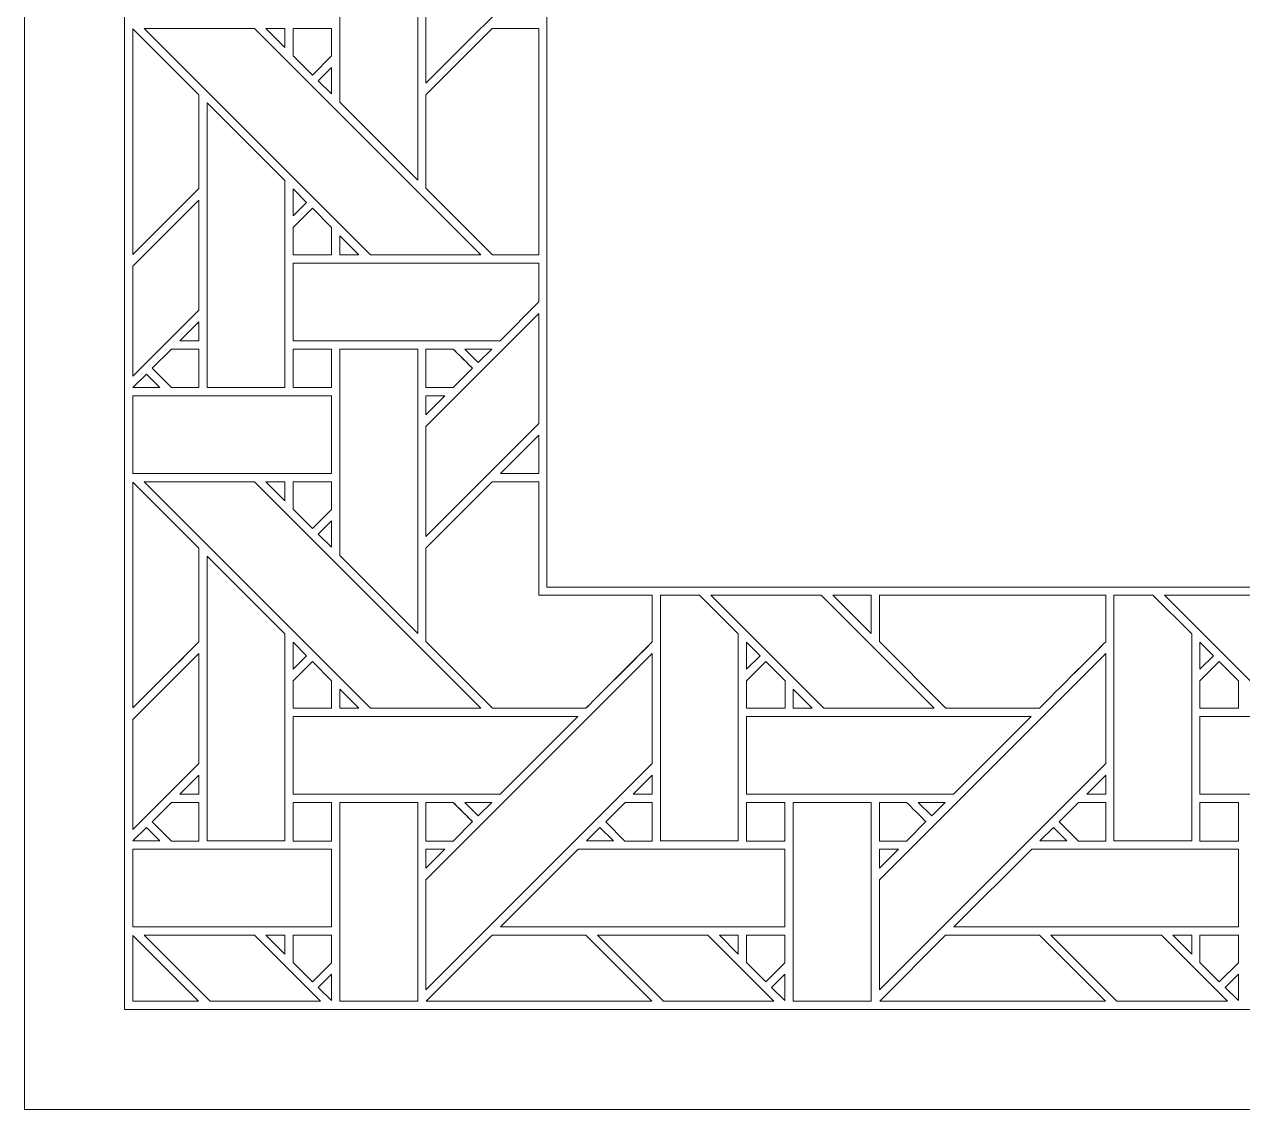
# Model space of a CAD drawing. Header units: inches. Extents: x 9.88 to 14.88, y 6.59 to 11.59.
# Drawn here: x 9.883 to 12.432, y 6.595 to 8.866 of the extents above; entities that cross this region are included whole.
import ezdxf

# ---------------------------------------------------------------- set-up
doc = ezdxf.new("R2010")
doc.units = ezdxf.units.IN
doc.header["$MEASUREMENT"] = 0
doc.layers.add('Design', color=7, linetype='Continuous', lineweight=0)

msp = doc.modelspace()

# ---------------------------------------------------------------- linework, layer by layer
at = {"layer": 'Design'}
for points, knots in [([(9.8829, 11.5948), (9.8829, 11.5948), (9.8829, 6.5948), (9.8829, 6.5948), (9.8829, 6.5948), (14.8829, 6.5948), (14.8829, 6.5948), (14.8829, 6.5948), (14.8829, 11.5948), (14.8829, 11.5948), (14.8829, 11.5948), (9.8829, 11.5948), (9.8829, 11.5948)], [0, 0, 0, 0, 1, 1, 1, 2, 2, 2, 3, 3, 3, 4, 4, 4, 4]), ([(10.0925, 11.3851), (10.0925, 11.3851), (10.0925, 6.8045), (10.0925, 6.8045), (10.0925, 6.8045), (14.6732, 6.8045), (14.6732, 6.8045), (14.6732, 6.8045), (14.6732, 11.3851), (14.6732, 11.3851), (14.6732, 11.3851), (10.0925, 11.3851), (10.0925, 11.3851)], [0, 0, 0, 0, 1, 1, 1, 2, 2, 2, 3, 3, 3, 4, 4, 4, 4]), ([(10.9762, 7.6881), (10.9762, 7.6881), (10.9762, 10.5015), (10.9762, 10.5015), (10.9762, 10.5015), (13.7895, 10.5015), (13.7895, 10.5015), (13.7895, 10.5015), (13.7895, 7.6881), (13.7895, 7.6881), (13.7895, 7.6881), (10.9762, 7.6881), (10.9762, 7.6881)], [0, 0, 0, 0, 1, 1, 1, 2, 2, 2, 3, 3, 3, 4, 4, 4, 4]), ([(10.7229, 8.743), (10.7229, 8.743), (10.7229, 8.9731), (10.7229, 8.9731), (10.7229, 8.9731), (10.9595, 9.2096), (10.9595, 9.2096), (10.9595, 9.2096), (10.9595, 8.9795), (10.9595, 8.9795), (10.9595, 8.9795), (10.7229, 8.743), (10.7229, 8.743)], [0, 0, 0, 0, 1, 1, 1, 2, 2, 2, 3, 3, 3, 4, 4, 4, 4]), ([(10.5429, 9.1352), (10.5429, 9.1352), (10.7058, 9.1352), (10.7058, 9.1352), (10.7058, 9.1352), (10.7058, 8.5401), (10.7058, 8.5401), (10.7058, 8.5401), (10.5429, 8.703), (10.5429, 8.703), (10.5429, 8.703), (10.5429, 9.1352), (10.5429, 9.1352)], [0, 0, 0, 0, 1, 1, 1, 2, 2, 2, 3, 3, 3, 4, 4, 4, 4]), ([(10.11, 8.8565), (10.11, 8.8565), (10.2478, 8.7186), (10.2478, 8.7186), (10.2478, 8.7186), (10.2478, 8.5224), (10.2478, 8.5224), (10.2304, 8.5048), (10.1223, 8.3969), (10.11, 8.3845), (10.11, 8.3845), (10.11, 8.8565), (10.11, 8.8565)], [0, 0, 0, 0, 1, 1, 1, 2, 2, 2, 3, 3, 3, 4, 4, 4, 4]), ([(10.11, 8.8565), (10.11, 8.8565), (10.2478, 8.7186), (10.2478, 8.7186), (10.2478, 8.7186), (10.2478, 8.5224), (10.2478, 8.5224), (10.2306, 8.505), (10.1224, 8.397), (10.11, 8.3845), (10.11, 8.3845), (10.11, 8.8565), (10.11, 8.8565)], [0, 0, 0, 0, 1, 1, 1, 2, 2, 2, 3, 3, 3, 4, 4, 4, 4]), ([(10.1334, 8.8573), (10.1334, 8.8573), (10.3643, 8.8573), (10.3643, 8.8573), (10.3643, 8.8573), (10.8379, 8.3837), (10.8379, 8.3837), (10.8379, 8.3837), (10.6069, 8.3837), (10.6069, 8.3837), (10.6069, 8.3837), (10.1334, 8.8573), (10.1334, 8.8573)], [0, 0, 0, 0, 1, 1, 1, 2, 2, 2, 3, 3, 3, 4, 4, 4, 4]), ([(10.3884, 8.8573), (10.3884, 8.8573), (10.4279, 8.8573), (10.4279, 8.8573), (10.4279, 8.8573), (10.4279, 8.8175), (10.4279, 8.8175), (10.4279, 8.8175), (10.3884, 8.8573), (10.3884, 8.8573)], [0, 0, 0, 0, 1, 1, 1, 2, 2, 2, 3, 3, 3, 3]), ([(10.445, 8.8573), (10.445, 8.8573), (10.5253, 8.8573), (10.5253, 8.8573), (10.5253, 8.8573), (10.5253, 8.7997), (10.5253, 8.7997), (10.5253, 8.7997), (10.4854, 8.7598), (10.4854, 8.7598), (10.4854, 8.7598), (10.445, 8.8001), (10.445, 8.8001), (10.445, 8.8001), (10.445, 8.8573), (10.445, 8.8573)], [0, 0, 0, 0, 1, 1, 1, 2, 2, 2, 3, 3, 3, 4, 4, 4, 5, 5, 5, 5]), ([(10.5253, 8.7997), (10.5253, 8.7997), (10.4854, 8.7598), (10.4854, 8.7598), (10.4854, 8.7598), (10.445, 8.8001), (10.445, 8.8001), (10.445, 8.8001), (10.445, 8.8573), (10.445, 8.8573), (10.445, 8.8573), (10.5253, 8.8573), (10.5253, 8.8573), (10.5253, 8.8573), (10.5253, 8.7997), (10.5253, 8.7997)], [0, 0, 0, 0, 1, 1, 1, 2, 2, 2, 3, 3, 3, 4, 4, 4, 5, 5, 5, 5]), ([(10.7229, 8.7186), (10.7229, 8.7186), (10.8616, 8.8573), (10.8616, 8.8573), (10.8616, 8.8573), (10.9595, 8.8573), (10.9595, 8.8573), (10.9595, 8.8573), (10.9595, 8.3837), (10.9595, 8.3837), (10.9595, 8.3837), (10.8622, 8.3837), (10.8622, 8.3837), (10.8622, 8.3837), (10.7229, 8.5229), (10.7229, 8.5229), (10.7229, 8.5229), (10.7229, 8.7186), (10.7229, 8.7186)], [0, 0, 0, 0, 1, 1, 1, 2, 2, 2, 3, 3, 3, 4, 4, 4, 5, 5, 5, 6, 6, 6, 6]), ([(10.9595, 8.8573), (10.9595, 8.8573), (10.9595, 8.3837), (10.9595, 8.3837), (10.9595, 8.3837), (10.8622, 8.3837), (10.8622, 8.3837), (10.8622, 8.3837), (10.7229, 8.5229), (10.7229, 8.5229), (10.7229, 8.5229), (10.7229, 8.7186), (10.7229, 8.7186), (10.7229, 8.7186), (10.8616, 8.8573), (10.8616, 8.8573), (10.8616, 8.8573), (10.9595, 8.8573), (10.9595, 8.8573)], [0, 0, 0, 0, 1, 1, 1, 2, 2, 2, 3, 3, 3, 4, 4, 4, 5, 5, 5, 6, 6, 6, 6]), ([(10.5253, 8.7755), (10.5253, 8.7755), (10.5253, 8.7203), (10.5253, 8.7203), (10.5253, 8.7203), (10.4976, 8.7477), (10.4976, 8.7477), (10.4976, 8.7477), (10.5253, 8.7755), (10.5253, 8.7755)], [0, 0, 0, 0, 1, 1, 1, 2, 2, 2, 3, 3, 3, 3]), ([(10.4278, 8.5394), (10.4278, 8.5394), (10.4278, 8.1057), (10.4278, 8.1057), (10.4278, 8.1057), (10.265, 8.1057), (10.265, 8.1057), (10.265, 8.1057), (10.265, 8.7015), (10.265, 8.7015), (10.265, 8.7015), (10.4278, 8.5394), (10.4278, 8.5394)], [0, 0, 0, 0, 1, 1, 1, 2, 2, 2, 3, 3, 3, 4, 4, 4, 4]), ([(10.4733, 8.4933), (10.4733, 8.4933), (10.4451, 8.4651), (10.4451, 8.4651), (10.4451, 8.4651), (10.4451, 8.5219), (10.4451, 8.5219), (10.4451, 8.5219), (10.4733, 8.4933), (10.4733, 8.4933)], [0, 0, 0, 0, 1, 1, 1, 2, 2, 2, 3, 3, 3, 3]), ([(10.11, 8.3601), (10.11, 8.3601), (10.2479, 8.498), (10.2479, 8.498), (10.2479, 8.498), (10.2479, 8.2679), (10.2479, 8.2679), (10.2479, 8.2679), (10.11, 8.13), (10.11, 8.13), (10.11, 8.13), (10.11, 8.3601), (10.11, 8.3601)], [0, 0, 0, 0, 1, 1, 1, 2, 2, 2, 3, 3, 3, 4, 4, 4, 4]), ([(10.5257, 8.3834), (10.5257, 8.3834), (10.4451, 8.3834), (10.4451, 8.3834), (10.4451, 8.3834), (10.4451, 8.4407), (10.4451, 8.4407), (10.4451, 8.4407), (10.4854, 8.4811), (10.4854, 8.4811), (10.4854, 8.4811), (10.5257, 8.4407), (10.5257, 8.4407), (10.5257, 8.4407), (10.5257, 8.3834), (10.5257, 8.3834)], [0, 0, 0, 0, 1, 1, 1, 2, 2, 2, 3, 3, 3, 4, 4, 4, 5, 5, 5, 5]), ([(10.4451, 8.4407), (10.4451, 8.4407), (10.4854, 8.4811), (10.4854, 8.4811), (10.4854, 8.4811), (10.5257, 8.4407), (10.5257, 8.4407), (10.5257, 8.4407), (10.5257, 8.3834), (10.5257, 8.3834), (10.5257, 8.3834), (10.4451, 8.3834), (10.4451, 8.3834), (10.4451, 8.3834), (10.4451, 8.4407), (10.4451, 8.4407)], [0, 0, 0, 0, 1, 1, 1, 2, 2, 2, 3, 3, 3, 4, 4, 4, 5, 5, 5, 5]), ([(10.5827, 8.3837), (10.5827, 8.3837), (10.543, 8.3837), (10.543, 8.3837), (10.543, 8.3837), (10.543, 8.4235), (10.543, 8.4235), (10.543, 8.4235), (10.5827, 8.3837), (10.5827, 8.3837)], [0, 0, 0, 0, 1, 1, 1, 2, 2, 2, 3, 3, 3, 3]), ([(10.4451, 8.2037), (10.4451, 8.2037), (10.4451, 8.3664), (10.4451, 8.3664), (10.4451, 8.3664), (10.9595, 8.3664), (10.9595, 8.3664), (10.9595, 8.3664), (10.9595, 8.2851), (10.9595, 8.2851), (10.9595, 8.2851), (10.8781, 8.2037), (10.8781, 8.2037), (10.8781, 8.2037), (10.4451, 8.2037), (10.4451, 8.2037)], [0, 0, 0, 0, 1, 1, 1, 2, 2, 2, 3, 3, 3, 4, 4, 4, 5, 5, 5, 5]), ([(10.7229, 7.7943), (10.7229, 7.7943), (10.7229, 8.0244), (10.7229, 8.0244), (10.7229, 8.0244), (10.9595, 8.2609), (10.9595, 8.2609), (10.9595, 8.2609), (10.9595, 8.0308), (10.9595, 8.0308), (10.9595, 8.0308), (10.7229, 7.7943), (10.7229, 7.7943)], [0, 0, 0, 0, 1, 1, 1, 2, 2, 2, 3, 3, 3, 4, 4, 4, 4]), ([(10.2081, 8.2038), (10.2081, 8.2038), (10.2479, 8.2435), (10.2479, 8.2435), (10.2479, 8.2435), (10.2479, 8.2038), (10.2479, 8.2038), (10.2479, 8.2038), (10.2081, 8.2038), (10.2081, 8.2038)], [0, 0, 0, 0, 1, 1, 1, 2, 2, 2, 3, 3, 3, 3]), ([(10.2479, 8.1057), (10.2479, 8.1057), (10.1907, 8.1057), (10.1907, 8.1057), (10.1907, 8.1057), (10.1504, 8.1461), (10.1504, 8.1461), (10.1504, 8.1461), (10.1908, 8.1865), (10.1908, 8.1865), (10.1908, 8.1865), (10.2479, 8.1865), (10.2479, 8.1865), (10.2479, 8.1865), (10.2479, 8.1057), (10.2479, 8.1057)], [0, 0, 0, 0, 1, 1, 1, 2, 2, 2, 3, 3, 3, 4, 4, 4, 5, 5, 5, 5]), ([(10.1504, 8.1461), (10.1504, 8.1461), (10.1908, 8.1865), (10.1908, 8.1865), (10.1908, 8.1865), (10.2479, 8.1865), (10.2479, 8.1865), (10.2479, 8.1865), (10.2479, 8.1057), (10.2479, 8.1057), (10.2479, 8.1057), (10.1907, 8.1057), (10.1907, 8.1057), (10.1907, 8.1057), (10.1504, 8.1461), (10.1504, 8.1461)], [0, 0, 0, 0, 1, 1, 1, 2, 2, 2, 3, 3, 3, 4, 4, 4, 5, 5, 5, 5]), ([(10.4451, 8.1057), (10.4451, 8.1057), (10.4451, 8.1865), (10.4451, 8.1865), (10.4451, 8.1865), (10.5253, 8.1865), (10.5253, 8.1865), (10.5253, 8.1865), (10.5253, 8.1057), (10.5253, 8.1057), (10.5253, 8.1057), (10.4451, 8.1057), (10.4451, 8.1057)], [0, 0, 0, 0, 1, 1, 1, 2, 2, 2, 3, 3, 3, 4, 4, 4, 4]), ([(10.4451, 8.1865), (10.4451, 8.1865), (10.5253, 8.1865), (10.5253, 8.1865), (10.5253, 8.1865), (10.5253, 8.1057), (10.5253, 8.1057), (10.5253, 8.1057), (10.4451, 8.1057), (10.4451, 8.1057), (10.4451, 8.1057), (10.4451, 8.1865), (10.4451, 8.1865)], [0, 0, 0, 0, 1, 1, 1, 2, 2, 2, 3, 3, 3, 4, 4, 4, 4]), ([(10.5429, 8.1865), (10.5429, 8.1865), (10.7058, 8.1865), (10.7058, 8.1865), (10.7058, 8.1865), (10.7058, 7.5914), (10.7058, 7.5914), (10.7058, 7.5914), (10.5429, 7.7543), (10.5429, 7.7543), (10.5429, 7.7543), (10.5429, 8.1865), (10.5429, 8.1865)], [0, 0, 0, 0, 1, 1, 1, 2, 2, 2, 3, 3, 3, 4, 4, 4, 4]), ([(10.7229, 8.1865), (10.7229, 8.1865), (10.78, 8.1865), (10.78, 8.1865), (10.7851, 8.1813), (10.8159, 8.1505), (10.8203, 8.1461), (10.8203, 8.1461), (10.7799, 8.1057), (10.7799, 8.1057), (10.7799, 8.1057), (10.7229, 8.1057), (10.7229, 8.1057), (10.7229, 8.1057), (10.7229, 8.1865), (10.7229, 8.1865)], [0, 0, 0, 0, 1, 1, 1, 2, 2, 2, 3, 3, 3, 4, 4, 4, 5, 5, 5, 5]), ([(10.8203, 8.1461), (10.8203, 8.1461), (10.7799, 8.1057), (10.7799, 8.1057), (10.7799, 8.1057), (10.7229, 8.1057), (10.7229, 8.1057), (10.7229, 8.1057), (10.7229, 8.1865), (10.7229, 8.1865), (10.7229, 8.1865), (10.78, 8.1865), (10.78, 8.1865), (10.7855, 8.181), (10.8203, 8.1461), (10.8203, 8.1461)], [0, 0, 0, 0, 1, 1, 1, 2, 2, 2, 3, 3, 3, 4, 4, 4, 5, 5, 5, 5]), ([(10.8044, 8.1865), (10.8044, 8.1865), (10.8608, 8.1865), (10.8608, 8.1865), (10.8608, 8.1865), (10.8325, 8.1583), (10.8325, 8.1583), (10.8325, 8.1583), (10.8044, 8.1865), (10.8044, 8.1865)], [0, 0, 0, 0, 1, 1, 1, 2, 2, 2, 3, 3, 3, 3]), ([(10.1666, 8.1057), (10.1666, 8.1057), (10.11, 8.1057), (10.11, 8.1057), (10.11, 8.1057), (10.1383, 8.1339), (10.1383, 8.1339), (10.1383, 8.1339), (10.1666, 8.1057), (10.1666, 8.1057)], [0, 0, 0, 0, 1, 1, 1, 2, 2, 2, 3, 3, 3, 3]), ([(10.11, 8.0885), (10.11, 8.0885), (10.5253, 8.0885), (10.5253, 8.0885), (10.5253, 8.0885), (10.5253, 7.9257), (10.5253, 7.9257), (10.5253, 7.9257), (10.11, 7.9257), (10.11, 7.9257), (10.11, 7.9257), (10.11, 8.0885), (10.11, 8.0885)], [0, 0, 0, 0, 1, 1, 1, 2, 2, 2, 3, 3, 3, 4, 4, 4, 4]), ([(10.7628, 8.0885), (10.7628, 8.0885), (10.7229, 8.0487), (10.7229, 8.0487), (10.7229, 8.0487), (10.7229, 8.0885), (10.7229, 8.0885), (10.7229, 8.0885), (10.7628, 8.0885), (10.7628, 8.0885)], [0, 0, 0, 0, 1, 1, 1, 2, 2, 2, 3, 3, 3, 3]), ([(10.9595, 8.0064), (10.9595, 8.0064), (10.9595, 7.9257), (10.9595, 7.9257), (10.9595, 7.9257), (10.8788, 7.9257), (10.8788, 7.9257), (10.8788, 7.9257), (10.9595, 8.0064), (10.9595, 8.0064)], [0, 0, 0, 0, 1, 1, 1, 2, 2, 2, 3, 3, 3, 3]), ([(10.11, 7.9077), (10.11, 7.9077), (10.2478, 7.7699), (10.2478, 7.7699), (10.2478, 7.7699), (10.2478, 7.5737), (10.2478, 7.5737), (10.2304, 7.556), (10.1223, 7.4482), (10.11, 7.4358), (10.11, 7.4358), (10.11, 7.9077), (10.11, 7.9077)], [0, 0, 0, 0, 1, 1, 1, 2, 2, 2, 3, 3, 3, 4, 4, 4, 4]), ([(10.11, 7.9077), (10.11, 7.9077), (10.2478, 7.7699), (10.2478, 7.7699), (10.2478, 7.7699), (10.2478, 7.5737), (10.2478, 7.5737), (10.2304, 7.5561), (10.1224, 7.4482), (10.11, 7.4358), (10.11, 7.4358), (10.11, 7.9077), (10.11, 7.9077)], [0, 0, 0, 0, 1, 1, 1, 2, 2, 2, 3, 3, 3, 4, 4, 4, 4]), ([(10.1334, 7.9086), (10.1334, 7.9086), (10.3643, 7.9086), (10.3643, 7.9086), (10.3643, 7.9086), (10.838, 7.435), (10.838, 7.435), (10.838, 7.435), (10.6069, 7.435), (10.6069, 7.435), (10.6069, 7.435), (10.1334, 7.9086), (10.1334, 7.9086)], [0, 0, 0, 0, 1, 1, 1, 2, 2, 2, 3, 3, 3, 4, 4, 4, 4]), ([(10.3884, 7.9086), (10.3884, 7.9086), (10.4279, 7.9086), (10.4279, 7.9086), (10.4279, 7.9086), (10.4279, 7.8688), (10.4279, 7.8688), (10.4279, 7.8688), (10.3884, 7.9086), (10.3884, 7.9086)], [0, 0, 0, 0, 1, 1, 1, 2, 2, 2, 3, 3, 3, 3]), ([(10.445, 7.9086), (10.445, 7.9086), (10.5253, 7.9086), (10.5253, 7.9086), (10.5253, 7.9086), (10.5253, 7.851), (10.5253, 7.851), (10.5253, 7.851), (10.4854, 7.8111), (10.4854, 7.8111), (10.4854, 7.8111), (10.445, 7.8514), (10.445, 7.8514), (10.445, 7.8514), (10.445, 7.9086), (10.445, 7.9086)], [0, 0, 0, 0, 1, 1, 1, 2, 2, 2, 3, 3, 3, 4, 4, 4, 5, 5, 5, 5]), ([(10.5253, 7.851), (10.5253, 7.851), (10.4854, 7.8111), (10.4854, 7.8111), (10.4854, 7.8111), (10.445, 7.8514), (10.445, 7.8514), (10.445, 7.8514), (10.445, 7.9086), (10.445, 7.9086), (10.445, 7.9086), (10.5253, 7.9086), (10.5253, 7.9086), (10.5253, 7.9086), (10.5253, 7.851), (10.5253, 7.851)], [0, 0, 0, 0, 1, 1, 1, 2, 2, 2, 3, 3, 3, 4, 4, 4, 5, 5, 5, 5]), ([(10.7229, 7.7699), (10.7229, 7.7699), (10.8616, 7.9086), (10.8616, 7.9086), (10.8616, 7.9086), (10.9595, 7.9086), (10.9595, 7.9086), (10.9595, 7.9086), (10.9595, 7.6714), (10.9595, 7.6714), (10.9595, 7.6714), (11.1966, 7.6714), (11.1966, 7.6714), (11.1966, 7.6714), (11.1966, 7.5737), (11.1966, 7.5737), (11.1788, 7.5557), (11.0669, 7.444), (11.0579, 7.435), (11.0579, 7.435), (10.8622, 7.435), (10.8622, 7.435), (10.8622, 7.435), (10.7229, 7.5742), (10.7229, 7.5742), (10.7229, 7.5742), (10.7229, 7.7699), (10.7229, 7.7699)], [0, 0, 0, 0, 1, 1, 1, 2, 2, 2, 3, 3, 3, 4, 4, 4, 5, 5, 5, 6, 6, 6, 7, 7, 7, 8, 8, 8, 9, 9, 9, 9]), ([(10.8622, 7.435), (10.8622, 7.435), (10.7229, 7.5742), (10.7229, 7.5742), (10.7229, 7.5742), (10.7229, 7.7699), (10.7229, 7.7699), (10.7229, 7.7699), (10.8616, 7.9086), (10.8616, 7.9086), (10.8616, 7.9086), (10.9595, 7.9086), (10.9595, 7.9086), (10.9595, 7.9086), (10.9595, 7.6714), (10.9595, 7.6714), (10.9595, 7.6714), (11.1966, 7.6714), (11.1966, 7.6714), (11.1966, 7.6714), (11.1966, 7.5737), (11.1966, 7.5737), (11.1786, 7.5555), (11.0667, 7.4438), (11.0579, 7.435), (11.0579, 7.435), (10.8622, 7.435), (10.8622, 7.435)], [0, 0, 0, 0, 1, 1, 1, 2, 2, 2, 3, 3, 3, 4, 4, 4, 5, 5, 5, 6, 6, 6, 7, 7, 7, 8, 8, 8, 9, 9, 9, 9]), ([(10.5253, 7.8268), (10.5253, 7.8268), (10.5253, 7.7716), (10.5253, 7.7716), (10.5253, 7.7716), (10.4976, 7.799), (10.4976, 7.799), (10.4976, 7.799), (10.5253, 7.8268), (10.5253, 7.8268)], [0, 0, 0, 0, 1, 1, 1, 2, 2, 2, 3, 3, 3, 3]), ([(10.4278, 7.5906), (10.4278, 7.5906), (10.4278, 7.157), (10.4278, 7.157), (10.4278, 7.157), (10.265, 7.157), (10.265, 7.157), (10.265, 7.157), (10.265, 7.7528), (10.265, 7.7528), (10.265, 7.7528), (10.4278, 7.5906), (10.4278, 7.5906)], [0, 0, 0, 0, 1, 1, 1, 2, 2, 2, 3, 3, 3, 4, 4, 4, 4]), ([(11.2137, 7.6714), (11.2137, 7.6714), (11.2955, 7.6714), (11.2955, 7.6714), (11.2955, 7.6714), (11.3765, 7.5906), (11.3765, 7.5906), (11.3765, 7.5906), (11.3765, 7.157), (11.3765, 7.157), (11.3765, 7.157), (11.2137, 7.157), (11.2137, 7.157), (11.2137, 7.157), (11.2137, 7.6714), (11.2137, 7.6714)], [0, 0, 0, 0, 1, 1, 1, 2, 2, 2, 3, 3, 3, 4, 4, 4, 5, 5, 5, 5]), ([(11.3193, 7.6714), (11.3193, 7.6714), (11.5503, 7.6714), (11.5503, 7.6714), (11.5503, 7.6714), (11.7867, 7.435), (11.7867, 7.435), (11.7867, 7.435), (11.5556, 7.435), (11.5556, 7.435), (11.5556, 7.435), (11.3193, 7.6714), (11.3193, 7.6714)], [0, 0, 0, 0, 1, 1, 1, 2, 2, 2, 3, 3, 3, 4, 4, 4, 4]), ([(11.6545, 7.6714), (11.6545, 7.6714), (11.6545, 7.5914), (11.6545, 7.5914), (11.6545, 7.5914), (11.5745, 7.6714), (11.5745, 7.6714), (11.5745, 7.6714), (11.6545, 7.6714), (11.6545, 7.6714)], [0, 0, 0, 0, 1, 1, 1, 2, 2, 2, 3, 3, 3, 3]), ([(11.6717, 7.6714), (11.6717, 7.6714), (12.1453, 7.6714), (12.1453, 7.6714), (12.1453, 7.6714), (12.1453, 7.5737), (12.1453, 7.5737), (12.1275, 7.5557), (12.0156, 7.444), (12.0066, 7.435), (12.0066, 7.435), (11.8109, 7.435), (11.8109, 7.435), (11.8109, 7.435), (11.6717, 7.5742), (11.6717, 7.5742), (11.6717, 7.5742), (11.6717, 7.6714), (11.6717, 7.6714)], [0, 0, 0, 0, 1, 1, 1, 2, 2, 2, 3, 3, 3, 4, 4, 4, 5, 5, 5, 6, 6, 6, 6]), ([(11.8109, 7.435), (11.8109, 7.435), (11.6717, 7.5742), (11.6717, 7.5742), (11.6717, 7.5742), (11.6717, 7.6714), (11.6717, 7.6714), (11.6717, 7.6714), (12.1453, 7.6714), (12.1453, 7.6714), (12.1453, 7.6714), (12.1453, 7.5737), (12.1453, 7.5737), (12.1274, 7.5556), (12.0155, 7.4439), (12.0066, 7.435), (12.0066, 7.435), (11.8109, 7.435), (11.8109, 7.435)], [0, 0, 0, 0, 1, 1, 1, 2, 2, 2, 3, 3, 3, 4, 4, 4, 5, 5, 5, 6, 6, 6, 6]), ([(12.1625, 7.6714), (12.1625, 7.6714), (12.2442, 7.6714), (12.2442, 7.6714), (12.2442, 7.6714), (12.3252, 7.5906), (12.3252, 7.5906), (12.3252, 7.5906), (12.3252, 7.157), (12.3252, 7.157), (12.3252, 7.157), (12.1625, 7.157), (12.1625, 7.157), (12.1625, 7.157), (12.1625, 7.6714), (12.1625, 7.6714)], [0, 0, 0, 0, 1, 1, 1, 2, 2, 2, 3, 3, 3, 4, 4, 4, 5, 5, 5, 5]), ([(12.268, 7.6714), (12.268, 7.6714), (12.499, 7.6714), (12.499, 7.6714), (12.499, 7.6714), (12.7354, 7.435), (12.7354, 7.435), (12.7354, 7.435), (12.5044, 7.435), (12.5044, 7.435), (12.5044, 7.435), (12.268, 7.6714), (12.268, 7.6714)], [0, 0, 0, 0, 1, 1, 1, 2, 2, 2, 3, 3, 3, 4, 4, 4, 4]), ([(10.4733, 7.5446), (10.4733, 7.5446), (10.4451, 7.5164), (10.4451, 7.5164), (10.4451, 7.5164), (10.4451, 7.5732), (10.4451, 7.5732), (10.4451, 7.5732), (10.4733, 7.5446), (10.4733, 7.5446)], [0, 0, 0, 0, 1, 1, 1, 2, 2, 2, 3, 3, 3, 3]), ([(11.422, 7.5446), (11.422, 7.5446), (11.3938, 7.5164), (11.3938, 7.5164), (11.3938, 7.5164), (11.3938, 7.5732), (11.3938, 7.5732), (11.3938, 7.5732), (11.422, 7.5446), (11.422, 7.5446)], [0, 0, 0, 0, 1, 1, 1, 2, 2, 2, 3, 3, 3, 3]), ([(12.3425, 7.5164), (12.3425, 7.5164), (12.3425, 7.5732), (12.3425, 7.5732), (12.3425, 7.5732), (12.3707, 7.5446), (12.3707, 7.5446), (12.3707, 7.5446), (12.3425, 7.5164), (12.3425, 7.5164)], [0, 0, 0, 0, 1, 1, 1, 2, 2, 2, 3, 3, 3, 3]), ([(10.11, 7.4113), (10.11, 7.4113), (10.2479, 7.5492), (10.2479, 7.5492), (10.2479, 7.5492), (10.2479, 7.3192), (10.2479, 7.3192), (10.2479, 7.3192), (10.11, 7.1813), (10.11, 7.1813), (10.11, 7.1813), (10.11, 7.4113), (10.11, 7.4113)], [0, 0, 0, 0, 1, 1, 1, 2, 2, 2, 3, 3, 3, 4, 4, 4, 4]), ([(10.7229, 7.0756), (10.7229, 7.0756), (11.1966, 7.5492), (11.1966, 7.5492), (11.1966, 7.5492), (11.1966, 7.3192), (11.1966, 7.3192), (11.1966, 7.3192), (10.7229, 6.8455), (10.7229, 6.8455), (10.7229, 6.8455), (10.7229, 7.0756), (10.7229, 7.0756)], [0, 0, 0, 0, 1, 1, 1, 2, 2, 2, 3, 3, 3, 4, 4, 4, 4]), ([(11.6717, 7.0756), (11.6717, 7.0756), (12.1453, 7.5492), (12.1453, 7.5492), (12.1453, 7.5492), (12.1453, 7.3192), (12.1453, 7.3192), (12.1453, 7.3192), (11.6717, 6.8455), (11.6717, 6.8455), (11.6717, 6.8455), (11.6717, 7.0756), (11.6717, 7.0756)], [0, 0, 0, 0, 1, 1, 1, 2, 2, 2, 3, 3, 3, 4, 4, 4, 4]), ([(10.5257, 7.4347), (10.5257, 7.4347), (10.4451, 7.4347), (10.4451, 7.4347), (10.4451, 7.4347), (10.4451, 7.492), (10.4451, 7.492), (10.4451, 7.492), (10.4854, 7.5323), (10.4854, 7.5323), (10.4854, 7.5323), (10.5257, 7.492), (10.5257, 7.492), (10.5257, 7.492), (10.5257, 7.4347), (10.5257, 7.4347)], [0, 0, 0, 0, 1, 1, 1, 2, 2, 2, 3, 3, 3, 4, 4, 4, 5, 5, 5, 5]), ([(10.4451, 7.492), (10.4451, 7.492), (10.4854, 7.5323), (10.4854, 7.5323), (10.4854, 7.5323), (10.5257, 7.492), (10.5257, 7.492), (10.5257, 7.492), (10.5257, 7.4347), (10.5257, 7.4347), (10.5257, 7.4347), (10.4451, 7.4347), (10.4451, 7.4347), (10.4451, 7.4347), (10.4451, 7.492), (10.4451, 7.492)], [0, 0, 0, 0, 1, 1, 1, 2, 2, 2, 3, 3, 3, 4, 4, 4, 5, 5, 5, 5]), ([(11.4745, 7.4347), (11.4745, 7.4347), (11.3938, 7.4347), (11.3938, 7.4347), (11.3938, 7.4347), (11.3938, 7.492), (11.3938, 7.492), (11.3938, 7.492), (11.4341, 7.5323), (11.4341, 7.5323), (11.4341, 7.5323), (11.4745, 7.492), (11.4745, 7.492), (11.4745, 7.492), (11.4745, 7.4347), (11.4745, 7.4347)], [0, 0, 0, 0, 1, 1, 1, 2, 2, 2, 3, 3, 3, 4, 4, 4, 5, 5, 5, 5]), ([(11.3938, 7.492), (11.3938, 7.492), (11.4341, 7.5323), (11.4341, 7.5323), (11.4341, 7.5323), (11.4745, 7.492), (11.4745, 7.492), (11.4745, 7.492), (11.4745, 7.4347), (11.4745, 7.4347), (11.4745, 7.4347), (11.3938, 7.4347), (11.3938, 7.4347), (11.3938, 7.4347), (11.3938, 7.492), (11.3938, 7.492)], [0, 0, 0, 0, 1, 1, 1, 2, 2, 2, 3, 3, 3, 4, 4, 4, 5, 5, 5, 5]), ([(12.4232, 7.4347), (12.4232, 7.4347), (12.3425, 7.4347), (12.3425, 7.4347), (12.3425, 7.4347), (12.3425, 7.492), (12.3425, 7.492), (12.3425, 7.492), (12.3829, 7.5323), (12.3829, 7.5323), (12.3829, 7.5323), (12.4232, 7.492), (12.4232, 7.492), (12.4232, 7.492), (12.4232, 7.4347), (12.4232, 7.4347)], [0, 0, 0, 0, 1, 1, 1, 2, 2, 2, 3, 3, 3, 4, 4, 4, 5, 5, 5, 5]), ([(12.3829, 7.5323), (12.3829, 7.5323), (12.4232, 7.492), (12.4232, 7.492), (12.4232, 7.492), (12.4232, 7.4347), (12.4232, 7.4347), (12.4232, 7.4347), (12.3425, 7.4347), (12.3425, 7.4347), (12.3425, 7.4347), (12.3425, 7.492), (12.3425, 7.492), (12.3425, 7.492), (12.3829, 7.5323), (12.3829, 7.5323)], [0, 0, 0, 0, 1, 1, 1, 2, 2, 2, 3, 3, 3, 4, 4, 4, 5, 5, 5, 5]), ([(10.5827, 7.4349), (10.5827, 7.4349), (10.543, 7.4349), (10.543, 7.4349), (10.543, 7.4349), (10.543, 7.4747), (10.543, 7.4747), (10.543, 7.4747), (10.5827, 7.4349), (10.5827, 7.4349)], [0, 0, 0, 0, 1, 1, 1, 2, 2, 2, 3, 3, 3, 3]), ([(11.5314, 7.4349), (11.5314, 7.4349), (11.4917, 7.4349), (11.4917, 7.4349), (11.4917, 7.4349), (11.4917, 7.4747), (11.4917, 7.4747), (11.4917, 7.4747), (11.5314, 7.4349), (11.5314, 7.4349)], [0, 0, 0, 0, 1, 1, 1, 2, 2, 2, 3, 3, 3, 3]), ([(10.4451, 7.255), (10.4451, 7.255), (10.4451, 7.4177), (10.4451, 7.4177), (10.4451, 7.4177), (11.0408, 7.4177), (11.0408, 7.4177), (11.0408, 7.4177), (10.8781, 7.255), (10.8781, 7.255), (10.8781, 7.255), (10.4451, 7.255), (10.4451, 7.255)], [0, 0, 0, 0, 1, 1, 1, 2, 2, 2, 3, 3, 3, 4, 4, 4, 4]), ([(11.3938, 7.255), (11.3938, 7.255), (11.3938, 7.4177), (11.3938, 7.4177), (11.3938, 7.4177), (11.9895, 7.4177), (11.9895, 7.4177), (11.9895, 7.4177), (11.8268, 7.255), (11.8268, 7.255), (11.8268, 7.255), (11.3938, 7.255), (11.3938, 7.255)], [0, 0, 0, 0, 1, 1, 1, 2, 2, 2, 3, 3, 3, 4, 4, 4, 4]), ([(12.3425, 7.255), (12.3425, 7.255), (12.3425, 7.4177), (12.3425, 7.4177), (12.3425, 7.4177), (12.9382, 7.4177), (12.9382, 7.4177), (12.9382, 7.4177), (12.7755, 7.255), (12.7755, 7.255), (12.7755, 7.255), (12.3425, 7.255), (12.3425, 7.255)], [0, 0, 0, 0, 1, 1, 1, 2, 2, 2, 3, 3, 3, 4, 4, 4, 4]), ([(10.2081, 7.255), (10.2081, 7.255), (10.2479, 7.2948), (10.2479, 7.2948), (10.2479, 7.2948), (10.2479, 7.255), (10.2479, 7.255), (10.2479, 7.255), (10.2081, 7.255), (10.2081, 7.255)], [0, 0, 0, 0, 1, 1, 1, 2, 2, 2, 3, 3, 3, 3]), ([(11.1568, 7.255), (11.1568, 7.255), (11.1966, 7.2948), (11.1966, 7.2948), (11.1966, 7.2948), (11.1966, 7.255), (11.1966, 7.255), (11.1966, 7.255), (11.1568, 7.255), (11.1568, 7.255)], [0, 0, 0, 0, 1, 1, 1, 2, 2, 2, 3, 3, 3, 3]), ([(12.1056, 7.255), (12.1056, 7.255), (12.1453, 7.2948), (12.1453, 7.2948), (12.1453, 7.2948), (12.1453, 7.255), (12.1453, 7.255), (12.1453, 7.255), (12.1056, 7.255), (12.1056, 7.255)], [0, 0, 0, 0, 1, 1, 1, 2, 2, 2, 3, 3, 3, 3]), ([(10.2479, 7.1569), (10.2479, 7.1569), (10.1907, 7.1569), (10.1907, 7.1569), (10.1907, 7.1569), (10.1504, 7.1973), (10.1504, 7.1973), (10.1504, 7.1973), (10.1908, 7.2377), (10.1908, 7.2377), (10.1908, 7.2377), (10.2479, 7.2377), (10.2479, 7.2377), (10.2479, 7.2377), (10.2479, 7.1569), (10.2479, 7.1569)], [0, 0, 0, 0, 1, 1, 1, 2, 2, 2, 3, 3, 3, 4, 4, 4, 5, 5, 5, 5]), ([(10.1504, 7.1973), (10.1504, 7.1973), (10.1908, 7.2377), (10.1908, 7.2377), (10.1908, 7.2377), (10.2479, 7.2377), (10.2479, 7.2377), (10.2479, 7.2377), (10.2479, 7.1569), (10.2479, 7.1569), (10.2479, 7.1569), (10.1907, 7.1569), (10.1907, 7.1569), (10.1907, 7.1569), (10.1504, 7.1973), (10.1504, 7.1973)], [0, 0, 0, 0, 1, 1, 1, 2, 2, 2, 3, 3, 3, 4, 4, 4, 5, 5, 5, 5]), ([(10.5253, 7.1569), (10.5253, 7.1569), (10.4451, 7.1569), (10.4451, 7.1569), (10.4451, 7.1569), (10.4451, 7.2377), (10.4451, 7.2377), (10.4451, 7.2377), (10.5253, 7.2377), (10.5253, 7.2377), (10.5253, 7.2377), (10.5253, 7.1569), (10.5253, 7.1569)], [0, 0, 0, 0, 1, 1, 1, 2, 2, 2, 3, 3, 3, 4, 4, 4, 4]), ([(10.4451, 7.2377), (10.4451, 7.2377), (10.5253, 7.2377), (10.5253, 7.2377), (10.5253, 7.2377), (10.5253, 7.1569), (10.5253, 7.1569), (10.5253, 7.1569), (10.4451, 7.1569), (10.4451, 7.1569), (10.4451, 7.1569), (10.4451, 7.2377), (10.4451, 7.2377)], [0, 0, 0, 0, 1, 1, 1, 2, 2, 2, 3, 3, 3, 4, 4, 4, 4]), ([(10.7058, 6.8219), (10.7058, 6.8219), (10.5429, 6.8219), (10.5429, 6.8219), (10.5429, 6.8219), (10.5429, 7.2377), (10.5429, 7.2377), (10.5429, 7.2377), (10.7058, 7.2377), (10.7058, 7.2377), (10.7058, 7.2377), (10.7058, 6.8219), (10.7058, 6.8219)], [0, 0, 0, 0, 1, 1, 1, 2, 2, 2, 3, 3, 3, 4, 4, 4, 4]), ([(10.7229, 7.2377), (10.7229, 7.2377), (10.78, 7.2377), (10.78, 7.2377), (10.7851, 7.2326), (10.8159, 7.2018), (10.8203, 7.1974), (10.8203, 7.1974), (10.7799, 7.1569), (10.7799, 7.1569), (10.7799, 7.1569), (10.7229, 7.1569), (10.7229, 7.1569), (10.7229, 7.1569), (10.7229, 7.2377), (10.7229, 7.2377)], [0, 0, 0, 0, 1, 1, 1, 2, 2, 2, 3, 3, 3, 4, 4, 4, 5, 5, 5, 5]), ([(10.7229, 7.2377), (10.7229, 7.2377), (10.78, 7.2377), (10.78, 7.2377), (10.7855, 7.2323), (10.8203, 7.1974), (10.8203, 7.1974), (10.8203, 7.1974), (10.7799, 7.1569), (10.7799, 7.1569), (10.7799, 7.1569), (10.7229, 7.1569), (10.7229, 7.1569), (10.7229, 7.1569), (10.7229, 7.2377), (10.7229, 7.2377)], [0, 0, 0, 0, 1, 1, 1, 2, 2, 2, 3, 3, 3, 4, 4, 4, 5, 5, 5, 5]), ([(10.8608, 7.2377), (10.8608, 7.2377), (10.8325, 7.2096), (10.8325, 7.2096), (10.8325, 7.2096), (10.8044, 7.2377), (10.8044, 7.2377), (10.8044, 7.2377), (10.8608, 7.2377), (10.8608, 7.2377)], [0, 0, 0, 0, 1, 1, 1, 2, 2, 2, 3, 3, 3, 3]), ([(11.1966, 7.1569), (11.1966, 7.1569), (11.1395, 7.1569), (11.1395, 7.1569), (11.1395, 7.1569), (11.0991, 7.1973), (11.0991, 7.1973), (11.0991, 7.1973), (11.1396, 7.2377), (11.1396, 7.2377), (11.1396, 7.2377), (11.1966, 7.2377), (11.1966, 7.2377), (11.1966, 7.2377), (11.1966, 7.1569), (11.1966, 7.1569)], [0, 0, 0, 0, 1, 1, 1, 2, 2, 2, 3, 3, 3, 4, 4, 4, 5, 5, 5, 5]), ([(11.0991, 7.1973), (11.0991, 7.1973), (11.1396, 7.2377), (11.1396, 7.2377), (11.1396, 7.2377), (11.1966, 7.2377), (11.1966, 7.2377), (11.1966, 7.2377), (11.1966, 7.1569), (11.1966, 7.1569), (11.1966, 7.1569), (11.1395, 7.1569), (11.1395, 7.1569), (11.1395, 7.1569), (11.0991, 7.1973), (11.0991, 7.1973)], [0, 0, 0, 0, 1, 1, 1, 2, 2, 2, 3, 3, 3, 4, 4, 4, 5, 5, 5, 5]), ([(11.474, 7.1569), (11.474, 7.1569), (11.3938, 7.1569), (11.3938, 7.1569), (11.3938, 7.1569), (11.3938, 7.2377), (11.3938, 7.2377), (11.3938, 7.2377), (11.474, 7.2377), (11.474, 7.2377), (11.474, 7.2377), (11.474, 7.1569), (11.474, 7.1569)], [0, 0, 0, 0, 1, 1, 1, 2, 2, 2, 3, 3, 3, 4, 4, 4, 4]), ([(11.3938, 7.2377), (11.3938, 7.2377), (11.474, 7.2377), (11.474, 7.2377), (11.474, 7.2377), (11.474, 7.1569), (11.474, 7.1569), (11.474, 7.1569), (11.3938, 7.1569), (11.3938, 7.1569), (11.3938, 7.1569), (11.3938, 7.2377), (11.3938, 7.2377)], [0, 0, 0, 0, 1, 1, 1, 2, 2, 2, 3, 3, 3, 4, 4, 4, 4]), ([(11.6545, 6.8219), (11.6545, 6.8219), (11.4916, 6.8219), (11.4916, 6.8219), (11.4916, 6.8219), (11.4916, 7.2377), (11.4916, 7.2377), (11.4916, 7.2377), (11.6545, 7.2377), (11.6545, 7.2377), (11.6545, 7.2377), (11.6545, 6.8219), (11.6545, 6.8219)], [0, 0, 0, 0, 1, 1, 1, 2, 2, 2, 3, 3, 3, 4, 4, 4, 4]), ([(11.6717, 7.2377), (11.6717, 7.2377), (11.7287, 7.2377), (11.7287, 7.2377), (11.7339, 7.2326), (11.7646, 7.2018), (11.7691, 7.1974), (11.7691, 7.1974), (11.7286, 7.1569), (11.7286, 7.1569), (11.7286, 7.1569), (11.6717, 7.1569), (11.6717, 7.1569), (11.6717, 7.1569), (11.6717, 7.2377), (11.6717, 7.2377)], [0, 0, 0, 0, 1, 1, 1, 2, 2, 2, 3, 3, 3, 4, 4, 4, 5, 5, 5, 5]), ([(11.6717, 7.2377), (11.6717, 7.2377), (11.7287, 7.2377), (11.7287, 7.2377), (11.734, 7.2325), (11.7648, 7.2017), (11.7691, 7.1974), (11.7691, 7.1974), (11.7286, 7.1569), (11.7286, 7.1569), (11.7286, 7.1569), (11.6717, 7.1569), (11.6717, 7.1569), (11.6717, 7.1569), (11.6717, 7.2377), (11.6717, 7.2377)], [0, 0, 0, 0, 1, 1, 1, 2, 2, 2, 3, 3, 3, 4, 4, 4, 5, 5, 5, 5]), ([(11.8096, 7.2377), (11.8096, 7.2377), (11.7813, 7.2096), (11.7813, 7.2096), (11.7813, 7.2096), (11.7531, 7.2377), (11.7531, 7.2377), (11.7531, 7.2377), (11.8096, 7.2377), (11.8096, 7.2377)], [0, 0, 0, 0, 1, 1, 1, 2, 2, 2, 3, 3, 3, 3]), ([(12.1453, 7.1569), (12.1453, 7.1569), (12.0882, 7.1569), (12.0882, 7.1569), (12.0882, 7.1569), (12.0479, 7.1973), (12.0479, 7.1973), (12.0479, 7.1973), (12.0883, 7.2377), (12.0883, 7.2377), (12.0883, 7.2377), (12.1453, 7.2377), (12.1453, 7.2377), (12.1453, 7.2377), (12.1453, 7.1569), (12.1453, 7.1569)], [0, 0, 0, 0, 1, 1, 1, 2, 2, 2, 3, 3, 3, 4, 4, 4, 5, 5, 5, 5]), ([(12.0479, 7.1973), (12.0479, 7.1973), (12.0883, 7.2377), (12.0883, 7.2377), (12.0883, 7.2377), (12.1453, 7.2377), (12.1453, 7.2377), (12.1453, 7.2377), (12.1453, 7.1569), (12.1453, 7.1569), (12.1453, 7.1569), (12.0882, 7.1569), (12.0882, 7.1569), (12.0882, 7.1569), (12.0479, 7.1973), (12.0479, 7.1973)], [0, 0, 0, 0, 1, 1, 1, 2, 2, 2, 3, 3, 3, 4, 4, 4, 5, 5, 5, 5]), ([(12.4228, 7.1569), (12.4228, 7.1569), (12.3425, 7.1569), (12.3425, 7.1569), (12.3425, 7.1569), (12.3425, 7.2377), (12.3425, 7.2377), (12.3425, 7.2377), (12.4228, 7.2377), (12.4228, 7.2377), (12.4228, 7.2377), (12.4228, 7.1569), (12.4228, 7.1569)], [0, 0, 0, 0, 1, 1, 1, 2, 2, 2, 3, 3, 3, 4, 4, 4, 4]), ([(12.3425, 7.2377), (12.3425, 7.2377), (12.4228, 7.2377), (12.4228, 7.2377), (12.4228, 7.2377), (12.4228, 7.1569), (12.4228, 7.1569), (12.4228, 7.1569), (12.3425, 7.1569), (12.3425, 7.1569), (12.3425, 7.1569), (12.3425, 7.2377), (12.3425, 7.2377)], [0, 0, 0, 0, 1, 1, 1, 2, 2, 2, 3, 3, 3, 4, 4, 4, 4]), ([(10.1666, 7.157), (10.1666, 7.157), (10.11, 7.157), (10.11, 7.157), (10.11, 7.157), (10.1383, 7.1852), (10.1383, 7.1852), (10.1383, 7.1852), (10.1666, 7.157), (10.1666, 7.157)], [0, 0, 0, 0, 1, 1, 1, 2, 2, 2, 3, 3, 3, 3]), ([(11.1153, 7.157), (11.1153, 7.157), (11.0588, 7.157), (11.0588, 7.157), (11.0588, 7.157), (11.087, 7.1852), (11.087, 7.1852), (11.087, 7.1852), (11.1153, 7.157), (11.1153, 7.157)], [0, 0, 0, 0, 1, 1, 1, 2, 2, 2, 3, 3, 3, 3]), ([(12.064, 7.157), (12.064, 7.157), (12.0075, 7.157), (12.0075, 7.157), (12.0075, 7.157), (12.0358, 7.1852), (12.0358, 7.1852), (12.0358, 7.1852), (12.064, 7.157), (12.064, 7.157)], [0, 0, 0, 0, 1, 1, 1, 2, 2, 2, 3, 3, 3, 3]), ([(10.5253, 6.977), (10.5253, 6.977), (10.11, 6.977), (10.11, 6.977), (10.11, 6.977), (10.11, 7.1398), (10.11, 7.1398), (10.11, 7.1398), (10.5253, 7.1398), (10.5253, 7.1398), (10.5253, 7.1398), (10.5253, 6.977), (10.5253, 6.977)], [0, 0, 0, 0, 1, 1, 1, 2, 2, 2, 3, 3, 3, 4, 4, 4, 4]), ([(10.7628, 7.1398), (10.7628, 7.1398), (10.7229, 7.1), (10.7229, 7.1), (10.7229, 7.1), (10.7229, 7.1398), (10.7229, 7.1398), (10.7229, 7.1398), (10.7628, 7.1398), (10.7628, 7.1398)], [0, 0, 0, 0, 1, 1, 1, 2, 2, 2, 3, 3, 3, 3]), ([(11.4741, 6.977), (11.4741, 6.977), (10.8788, 6.977), (10.8788, 6.977), (10.8788, 6.977), (11.0416, 7.1398), (11.0416, 7.1398), (11.0416, 7.1398), (11.4741, 7.1398), (11.4741, 7.1398), (11.4741, 7.1398), (11.4741, 6.977), (11.4741, 6.977)], [0, 0, 0, 0, 1, 1, 1, 2, 2, 2, 3, 3, 3, 4, 4, 4, 4]), ([(11.7115, 7.1398), (11.7115, 7.1398), (11.6717, 7.1), (11.6717, 7.1), (11.6717, 7.1), (11.6717, 7.1398), (11.6717, 7.1398), (11.6717, 7.1398), (11.7115, 7.1398), (11.7115, 7.1398)], [0, 0, 0, 0, 1, 1, 1, 2, 2, 2, 3, 3, 3, 3]), ([(12.4228, 6.977), (12.4228, 6.977), (11.8275, 6.977), (11.8275, 6.977), (11.8275, 6.977), (11.9904, 7.1398), (11.9904, 7.1398), (11.9904, 7.1398), (12.4228, 7.1398), (12.4228, 7.1398), (12.4228, 7.1398), (12.4228, 6.977), (12.4228, 6.977)], [0, 0, 0, 0, 1, 1, 1, 2, 2, 2, 3, 3, 3, 4, 4, 4, 4]), ([(10.11, 6.8219), (10.11, 6.8219), (10.11, 6.959), (10.11, 6.959), (10.11, 6.959), (10.2471, 6.8219), (10.2471, 6.8219), (10.2471, 6.8219), (10.11, 6.8219), (10.11, 6.8219)], [0, 0, 0, 0, 1, 1, 1, 2, 2, 2, 3, 3, 3, 3]), ([(10.11, 6.8219), (10.11, 6.8219), (10.11, 6.959), (10.11, 6.959), (10.11, 6.959), (10.2471, 6.8219), (10.2471, 6.8219), (10.2471, 6.8219), (10.11, 6.8219), (10.11, 6.8219)], [0, 0, 0, 0, 1, 1, 1, 2, 2, 2, 3, 3, 3, 3]), ([(10.2714, 6.8219), (10.2714, 6.8219), (10.1334, 6.9599), (10.1334, 6.9599), (10.1334, 6.9599), (10.3643, 6.9599), (10.3643, 6.9599), (10.3643, 6.9599), (10.5023, 6.8219), (10.5023, 6.8219), (10.5023, 6.8219), (10.2714, 6.8219), (10.2714, 6.8219)], [0, 0, 0, 0, 1, 1, 1, 2, 2, 2, 3, 3, 3, 4, 4, 4, 4]), ([(10.3884, 6.9599), (10.3884, 6.9599), (10.4279, 6.9599), (10.4279, 6.9599), (10.4279, 6.9599), (10.4279, 6.9201), (10.4279, 6.9201), (10.4279, 6.9201), (10.3884, 6.9599), (10.3884, 6.9599)], [0, 0, 0, 0, 1, 1, 1, 2, 2, 2, 3, 3, 3, 3]), ([(10.5253, 6.9023), (10.5253, 6.9023), (10.4854, 6.8623), (10.4854, 6.8623), (10.4854, 6.8623), (10.445, 6.9027), (10.445, 6.9027), (10.445, 6.9027), (10.445, 6.9599), (10.445, 6.9599), (10.445, 6.9599), (10.5253, 6.9599), (10.5253, 6.9599), (10.5253, 6.9599), (10.5253, 6.9023), (10.5253, 6.9023)], [0, 0, 0, 0, 1, 1, 1, 2, 2, 2, 3, 3, 3, 4, 4, 4, 5, 5, 5, 5]), ([(10.445, 6.9027), (10.445, 6.9027), (10.445, 6.9599), (10.445, 6.9599), (10.445, 6.9599), (10.5253, 6.9599), (10.5253, 6.9599), (10.5253, 6.9599), (10.5253, 6.9023), (10.5253, 6.9023), (10.5253, 6.9023), (10.4854, 6.8623), (10.4854, 6.8623), (10.4854, 6.8623), (10.445, 6.9027), (10.445, 6.9027)], [0, 0, 0, 0, 1, 1, 1, 2, 2, 2, 3, 3, 3, 4, 4, 4, 5, 5, 5, 5]), ([(10.7237, 6.8219), (10.7237, 6.8219), (10.8616, 6.9598), (10.8616, 6.9598), (10.8616, 6.9598), (11.0578, 6.9598), (11.0578, 6.9598), (11.0578, 6.9598), (11.1958, 6.8219), (11.1958, 6.8219), (11.1958, 6.8219), (10.7237, 6.8219), (10.7237, 6.8219)], [0, 0, 0, 0, 1, 1, 1, 2, 2, 2, 3, 3, 3, 4, 4, 4, 4]), ([(10.7237, 6.8219), (10.7237, 6.8219), (10.8616, 6.9598), (10.8616, 6.9598), (10.8616, 6.9598), (11.0578, 6.9598), (11.0578, 6.9598), (11.0578, 6.9598), (11.1958, 6.8219), (11.1958, 6.8219), (11.1958, 6.8219), (10.7237, 6.8219), (10.7237, 6.8219)], [0, 0, 0, 0, 1, 1, 1, 2, 2, 2, 3, 3, 3, 4, 4, 4, 4]), ([(11.2201, 6.8219), (11.2201, 6.8219), (11.0821, 6.9599), (11.0821, 6.9599), (11.0821, 6.9599), (11.313, 6.9599), (11.313, 6.9599), (11.313, 6.9599), (11.451, 6.8219), (11.451, 6.8219), (11.451, 6.8219), (11.2201, 6.8219), (11.2201, 6.8219)], [0, 0, 0, 0, 1, 1, 1, 2, 2, 2, 3, 3, 3, 4, 4, 4, 4]), ([(11.3372, 6.9599), (11.3372, 6.9599), (11.3766, 6.9599), (11.3766, 6.9599), (11.3766, 6.9599), (11.3766, 6.9201), (11.3766, 6.9201), (11.3766, 6.9201), (11.3372, 6.9599), (11.3372, 6.9599)], [0, 0, 0, 0, 1, 1, 1, 2, 2, 2, 3, 3, 3, 3]), ([(11.474, 6.9023), (11.474, 6.9023), (11.4341, 6.8623), (11.4341, 6.8623), (11.4341, 6.8623), (11.3938, 6.9027), (11.3938, 6.9027), (11.3938, 6.9027), (11.3938, 6.9599), (11.3938, 6.9599), (11.3938, 6.9599), (11.474, 6.9599), (11.474, 6.9599), (11.474, 6.9599), (11.474, 6.9023), (11.474, 6.9023)], [0, 0, 0, 0, 1, 1, 1, 2, 2, 2, 3, 3, 3, 4, 4, 4, 5, 5, 5, 5]), ([(11.3938, 6.9027), (11.3938, 6.9027), (11.3938, 6.9599), (11.3938, 6.9599), (11.3938, 6.9599), (11.474, 6.9599), (11.474, 6.9599), (11.474, 6.9599), (11.474, 6.9023), (11.474, 6.9023), (11.474, 6.9023), (11.4341, 6.8623), (11.4341, 6.8623), (11.4341, 6.8623), (11.3938, 6.9027), (11.3938, 6.9027)], [0, 0, 0, 0, 1, 1, 1, 2, 2, 2, 3, 3, 3, 4, 4, 4, 5, 5, 5, 5]), ([(11.6724, 6.8219), (11.6724, 6.8219), (11.8104, 6.9598), (11.8104, 6.9598), (11.8104, 6.9598), (12.0066, 6.9598), (12.0066, 6.9598), (12.0066, 6.9598), (12.1446, 6.8219), (12.1446, 6.8219), (12.1446, 6.8219), (11.6724, 6.8219), (11.6724, 6.8219)], [0, 0, 0, 0, 1, 1, 1, 2, 2, 2, 3, 3, 3, 4, 4, 4, 4]), ([(11.6724, 6.8219), (11.6724, 6.8219), (11.8104, 6.9598), (11.8104, 6.9598), (11.8104, 6.9598), (12.0066, 6.9598), (12.0066, 6.9598), (12.0066, 6.9598), (12.1446, 6.8219), (12.1446, 6.8219), (12.1446, 6.8219), (11.6724, 6.8219), (11.6724, 6.8219)], [0, 0, 0, 0, 1, 1, 1, 2, 2, 2, 3, 3, 3, 4, 4, 4, 4]), ([(12.1688, 6.8219), (12.1688, 6.8219), (12.0308, 6.9599), (12.0308, 6.9599), (12.0308, 6.9599), (12.2618, 6.9599), (12.2618, 6.9599), (12.2618, 6.9599), (12.3998, 6.8219), (12.3998, 6.8219), (12.3998, 6.8219), (12.1688, 6.8219), (12.1688, 6.8219)], [0, 0, 0, 0, 1, 1, 1, 2, 2, 2, 3, 3, 3, 4, 4, 4, 4]), ([(12.2859, 6.9599), (12.2859, 6.9599), (12.3253, 6.9599), (12.3253, 6.9599), (12.3253, 6.9599), (12.3253, 6.92), (12.3253, 6.92), (12.3253, 6.92), (12.2859, 6.9599), (12.2859, 6.9599)], [0, 0, 0, 0, 1, 1, 1, 2, 2, 2, 3, 3, 3, 3]), ([(12.4228, 6.9023), (12.4228, 6.9023), (12.3828, 6.8623), (12.3828, 6.8623), (12.3828, 6.8623), (12.3425, 6.9027), (12.3425, 6.9027), (12.3425, 6.9027), (12.3425, 6.9599), (12.3425, 6.9599), (12.3425, 6.9599), (12.4228, 6.9599), (12.4228, 6.9599), (12.4228, 6.9599), (12.4228, 6.9023), (12.4228, 6.9023)], [0, 0, 0, 0, 1, 1, 1, 2, 2, 2, 3, 3, 3, 4, 4, 4, 5, 5, 5, 5]), ([(12.3425, 6.9027), (12.3425, 6.9027), (12.3425, 6.9599), (12.3425, 6.9599), (12.3425, 6.9599), (12.4228, 6.9599), (12.4228, 6.9599), (12.4228, 6.9599), (12.4228, 6.9023), (12.4228, 6.9023), (12.4228, 6.9023), (12.3828, 6.8623), (12.3828, 6.8623), (12.3828, 6.8623), (12.3425, 6.9027), (12.3425, 6.9027)], [0, 0, 0, 0, 1, 1, 1, 2, 2, 2, 3, 3, 3, 4, 4, 4, 5, 5, 5, 5]), ([(10.5253, 6.8229), (10.5253, 6.8229), (10.4976, 6.8503), (10.4976, 6.8503), (10.4976, 6.8503), (10.5253, 6.878), (10.5253, 6.878), (10.5253, 6.878), (10.5253, 6.8229), (10.5253, 6.8229)], [0, 0, 0, 0, 1, 1, 1, 2, 2, 2, 3, 3, 3, 3]), ([(11.4741, 6.8229), (11.4741, 6.8229), (11.4463, 6.8503), (11.4463, 6.8503), (11.4463, 6.8503), (11.4741, 6.878), (11.4741, 6.878), (11.4741, 6.878), (11.4741, 6.8229), (11.4741, 6.8229)], [0, 0, 0, 0, 1, 1, 1, 2, 2, 2, 3, 3, 3, 3]), ([(12.4228, 6.8229), (12.4228, 6.8229), (12.395, 6.8503), (12.395, 6.8503), (12.395, 6.8503), (12.4228, 6.878), (12.4228, 6.878), (12.4228, 6.878), (12.4228, 6.8229), (12.4228, 6.8229)], [0, 0, 0, 0, 1, 1, 1, 2, 2, 2, 3, 3, 3, 3])]:
    msp.add_open_spline(points, degree=3, knots=knots, dxfattribs=at)

doc.saveas('drawing.dxf')
